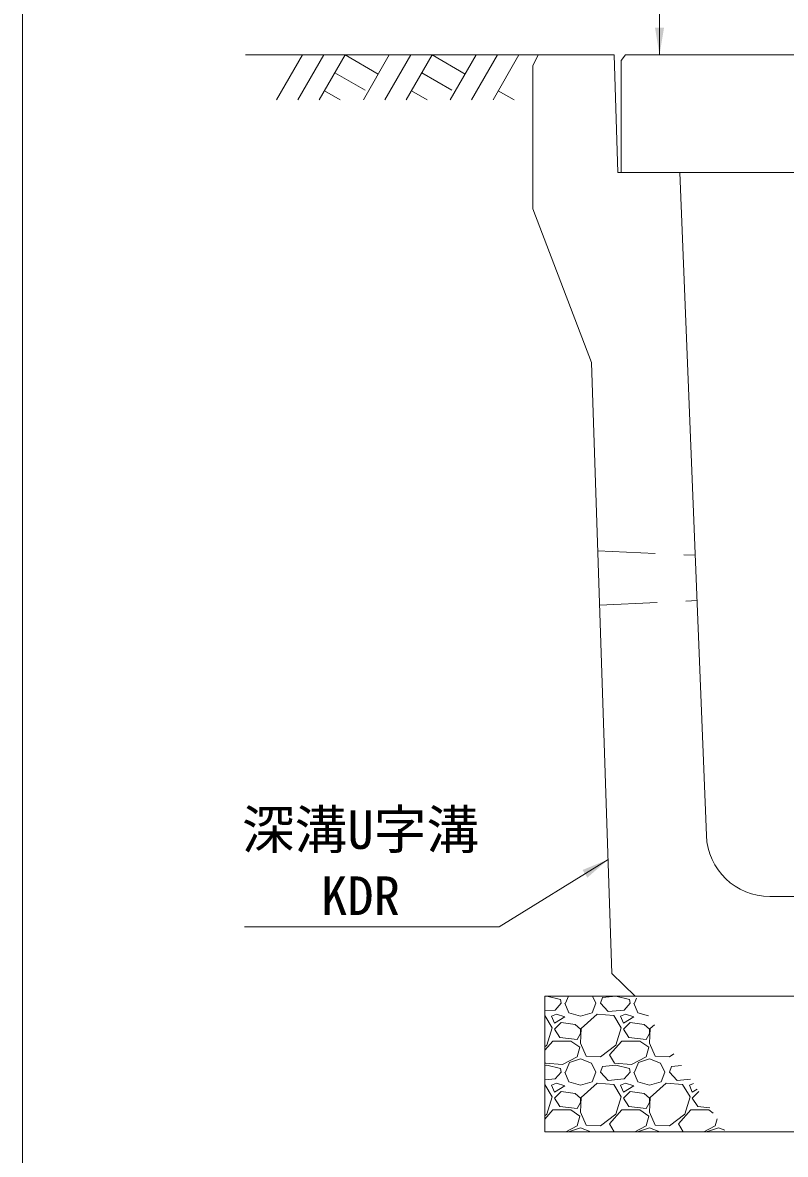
# Model space of a CAD drawing. Units: millimetres at full size; details may follow other scales. Extents: x 172874 to 217143, y 854931 to 903297.
# Drawn here: x 205143 to 205986, y 863949 to 865199 of the extents above; entities that cross this region are included whole.
import ezdxf
from ezdxf.enums import TextEntityAlignment as Align

# ---------------------------------------------------------------- set-up
doc = ezdxf.new("R2010")
doc.units = ezdxf.units.MM
doc.header["$LTSCALE"] = 20
doc.linetypes.add('USER2', pattern=[4.7625, 3.175, -1.5875])
for name, color, linetype, lineweight in [('0_2', 7, 'Continuous', 20), ('図枠', 5, 'Continuous', 13), ('基礎材', 7, 'Continuous', 15), ('寸法線', 7, 'Continuous', 13), ('引出線', 4, 'Continuous', 13), ('本体', 2, 'Continuous', 13), ('ﾊｯﾁﾝｸﾞ', 7, 'Continuous', 5)]:
    doc.layers.add(name, color=color, linetype=linetype, lineweight=lineweight)
doc.styles.add('ＭＳ ゴシック', font='')
doc.styles.get('ＭＳ ゴシック').set_extended_font_data('MS Gothic')

# ---------------------------------------------------------------- blocks, each defined once
blk = doc.blocks.new('filled_arrow')
at = {"color": 0, "linetype": 'Continuous', "lineweight": -2}
blk.add_solid([(7.5, 1.25), (0, 0), (7.5, -1.25)], dxfattribs=at)

msp = doc.modelspace()

# ---------------------------------------------------------------- linework, layer by layer
at = {"layer": '0_2'}
msp.add_line((205712.52, 865163.52), (205389.21, 865163.52), dxfattribs=at)
at = {"layer": '図枠'}
msp.add_line((205142.9, 874031.02), (205142.9, 855531.02), dxfattribs=at)
at = {"layer": '基礎材'}
for p, q in [((205719.66, 864123.52), (206611.52, 864123.52)), ((205719.66, 864123.52), (205719.66, 863973.52)), ((205719.66, 863973.52), (206611.52, 863973.52))]:
    msp.add_line(p, q, dxfattribs=at)
at = {"layer": '寸法線'}
for p, q in [((205846.52, 865163.52), (205846.52, 865763.52)), ((206301.52, 865163.52), (205846.52, 865163.52))]:
    msp.add_line(p, q, dxfattribs=at)
at = {"layer": '引出線'}
msp.add_lwpolyline([(205789.68, 864274.34), (205669.47, 864200.05), (205387.94, 864200.05)], dxfattribs=at)
at = {"layer": '本体'}
for p, q in [((205712.52, 865163.52), (205706.52, 865151.52)), ((205712.52, 865163.52), (205796.52, 865163.52)), ((205796.52, 865163.52), (205800.52, 865033.52)), ((205706.52, 865151.52), (205706.52, 864993.52)), ((205800.52, 865033.52), (205869.02, 865033.52)), ((205869.02, 865033.52), (205898.34, 864300.72)), ((205706.52, 864993.52), (205771.52, 864823.52)), ((205771.52, 864823.52), (205793.83, 864148.51)), ((205968.28, 864233.52), (206169.77, 864233.52)), ((205793.83, 864148.51), (205819.66, 864123.52)), ((205819.66, 864123.52), (206318.39, 864123.52))]:
    msp.add_line(p, q, dxfattribs=at)
at = {"layer": '本体', "linetype": 'USER2'}
for p, q in [((205778.4, 864615.52), (205885.94, 864610.52)), ((205780.38, 864555.52), (205887.94, 864560.52))]:
    msp.add_line(p, q, dxfattribs=at)
at = {"layer": '本体', "lineweight": 20}
msp.add_lwpolyline([(205804.02, 865157.52), (205809.02, 865163.52), (206329.02, 865163.52), (206334.02, 865157.52), (206334.02, 865033.52), (205804.02, 865033.52)], close=True, dxfattribs=at)
at = {"layer": '本体'}
msp.add_arc((205968.28, 864303.52), 70, 182.29061, 270, dxfattribs=at)
at = {"layer": 'ﾊｯﾁﾝｸﾞ', "lineweight": 9}
for p, q in [((205451.96, 865163.52), (205423.32, 865113.9)), ((205475.59, 865163.52), (205446.94, 865113.9)), ((205499.21, 865163.52), (205470.56, 865113.9)), ((205499.21, 865163.52), (205535.78, 865142.41)), ((205547.97, 865163.52), (205519.32, 865113.9)), ((205571.59, 865163.52), (205542.94, 865113.9)), ((205595.21, 865163.52), (205566.56, 865113.9)), ((205595.21, 865163.52), (205631.78, 865142.41)), ((205643.96, 865163.52), (205615.31, 865113.9)), ((205667.59, 865163.52), (205638.94, 865113.9)), ((205691.21, 865163.52), (205662.56, 865113.9)), ((205487.79, 865143.74), (205521.2, 865124.45)), ((205583.79, 865143.74), (205617.2, 865124.45)), ((205476.37, 865123.95), (205493.78, 865113.9)), ((205572.36, 865123.95), (205589.78, 865113.9)), ((205668.36, 865123.95), (205685.78, 865113.9))]:
    msp.add_line(p, q, dxfattribs=at)
at = {"layer": 'ﾊｯﾁﾝｸﾞ'}
for p, q in [((205721.96, 864123.29), (205719.66, 864123.05)), ((205737.2, 864119.48), (205721.96, 864123.29)), ((205737.96, 864115.67), (205731.11, 864108.05)), ((205737.96, 864115.67), (205737.2, 864119.48)), ((205741.77, 864115.67), (205746.35, 864105)), ((205742.54, 864115.67), (205745.9, 864123.52)), ((205772.25, 864105), (205776.06, 864115.67)), ((205772.44, 864123.52), (205776.06, 864115.67)), ((205781.4, 864115.67), (205783.68, 864121.77)), ((205789.78, 864106.53), (205781.4, 864115.67)), ((205798.16, 864123.29), (205783.68, 864121.77)), ((205813.4, 864119.48), (205798.16, 864123.29)), ((205814.16, 864115.67), (205807.31, 864108.05)), ((205814.16, 864115.67), (205813.4, 864119.48)), ((205817.97, 864115.67), (205822.55, 864105)), ((205818.74, 864115.67), (205821.15, 864121.29)), ((205731.11, 864108.05), (205719.66, 864107.06)), ((205719.68, 864101.96), (205719.66, 864101.96)), ((205728.06, 864088.24), (205719.68, 864101.96)), ((205732.63, 864103.48), (205727.3, 864101.19)), ((205741.77, 864100.43), (205732.63, 864103.48)), ((205746.35, 864105), (205759.3, 864101.19)), ((205759.3, 864101.19), (205772.25, 864105)), ((205777.59, 864103.48), (205760.06, 864087.48)), ((205795.88, 864101.96), (205777.59, 864103.48)), ((205807.31, 864108.05), (205789.78, 864106.53)), ((205804.26, 864088.24), (205795.88, 864101.96)), ((205808.83, 864103.48), (205803.5, 864101.19)), ((205817.97, 864100.43), (205808.83, 864103.48)), ((205822.55, 864105), (205834.31, 864101.54)), ((205727.3, 864101.19), (205730.34, 864093.57)), ((205730.34, 864093.57), (205741.77, 864100.43)), ((205737.96, 864094.34), (205730.34, 864086.72)), ((205753.2, 864092.05), (205737.96, 864094.34)), ((205759.3, 864086.72), (205753.2, 864092.05)), ((205803.5, 864101.19), (205806.54, 864093.57)), ((205806.54, 864093.57), (205817.97, 864100.43)), ((205814.16, 864094.34), (205806.54, 864086.72)), ((205829.4, 864092.05), (205814.16, 864094.34)), ((205835.5, 864086.72), (205829.4, 864092.05)), ((205840.88, 864091.69), (205836.26, 864087.48)), ((205721.96, 864069.19), (205728.06, 864088.24)), ((205730.34, 864086.72), (205736.44, 864077.57)), ((205736.44, 864077.57), (205755.49, 864075.29)), ((205755.49, 864075.29), (205759.3, 864082.14)), ((205760.06, 864087.48), (205759.3, 864071.48)), ((205759.3, 864082.14), (205759.3, 864086.72)), ((205798.16, 864069.19), (205804.26, 864088.24)), ((205806.54, 864086.72), (205812.64, 864077.57)), ((205812.64, 864077.57), (205831.69, 864075.29)), ((205831.69, 864075.29), (205835.5, 864082.14)), ((205836.26, 864087.48), (205835.5, 864071.48)), ((205835.5, 864082.14), (205835.5, 864086.72)), ((205719.66, 864063.58), (205728.82, 864073.76)), ((205719.66, 864067.41), (205721.96, 864069.19)), ((205728.82, 864073.76), (205748.63, 864073.76)), ((205748.63, 864073.76), (205758.54, 864066.9)), ((205758.54, 864066.9), (205755.49, 864056.24)), ((205759.3, 864071.48), (205765.4, 864057)), ((205781.4, 864056.24), (205798.16, 864069.19)), ((205791.3, 864058.52), (205805.02, 864073.76)), ((205805.02, 864073.76), (205824.83, 864073.76)), ((205824.83, 864073.76), (205834.74, 864066.9)), ((205834.74, 864066.9), (205831.69, 864056.24)), ((205835.5, 864071.48), (205841.6, 864057)), ((205755.49, 864056.24), (205739.49, 864047.85)), ((205747.11, 864050.14), (205759.3, 864053.95)), ((205759.3, 864053.95), (205771.49, 864049.38)), ((205765.4, 864057), (205781.4, 864056.24)), ((205796.64, 864049.38), (205791.3, 864058.52)), ((205831.69, 864056.24), (205815.69, 864047.85)), ((205823.31, 864050.14), (205835.5, 864053.95)), ((205835.5, 864053.95), (205847.69, 864049.38)), ((205841.6, 864057), (205857.6, 864056.24)), ((205857.6, 864056.24), (205862.16, 864059.76)), ((205720.44, 864049.38), (205719.66, 864050.71)), ((205721.96, 864047.09), (205719.66, 864046.85)), ((205739.49, 864047.85), (205720.44, 864049.38)), ((205737.2, 864043.28), (205721.96, 864047.09)), ((205737.96, 864039.47), (205731.11, 864031.85)), ((205737.96, 864039.47), (205737.2, 864043.28)), ((205741.77, 864039.47), (205746.35, 864028.8)), ((205742.54, 864039.47), (205747.11, 864050.14)), ((205771.49, 864049.38), (205776.06, 864039.47)), ((205772.25, 864028.8), (205776.06, 864039.47)), ((205781.4, 864039.47), (205783.68, 864045.57)), ((205789.78, 864030.33), (205781.4, 864039.47)), ((205798.16, 864047.09), (205783.68, 864045.57)), ((205815.69, 864047.85), (205796.64, 864049.38)), ((205813.4, 864043.28), (205798.16, 864047.09)), ((205814.16, 864039.47), (205807.31, 864031.85)), ((205814.16, 864039.47), (205813.4, 864043.28)), ((205817.97, 864039.47), (205822.55, 864028.8)), ((205818.74, 864039.47), (205823.31, 864050.14)), ((205847.69, 864049.38), (205852.26, 864039.47)), ((205848.45, 864028.8), (205852.26, 864039.47)), ((205857.6, 864039.47), (205859.88, 864045.57)), ((205865.98, 864030.33), (205857.6, 864039.47)), ((205870.86, 864046.72), (205859.88, 864045.57)), ((205731.11, 864031.85), (205719.66, 864030.86)), ((205732.63, 864027.28), (205727.3, 864024.99)), ((205741.77, 864024.23), (205732.63, 864027.28)), ((205746.35, 864028.8), (205759.3, 864024.99)), ((205759.3, 864024.99), (205772.25, 864028.8)), ((205777.59, 864027.28), (205760.06, 864011.28)), ((205795.88, 864025.76), (205777.59, 864027.28)), ((205807.31, 864031.85), (205789.78, 864030.33)), ((205808.83, 864027.28), (205803.5, 864024.99)), ((205817.97, 864024.23), (205808.83, 864027.28)), ((205822.55, 864028.8), (205835.5, 864024.99)), ((205835.5, 864024.99), (205848.45, 864028.8)), ((205853.79, 864027.28), (205836.26, 864011.28)), ((205872.08, 864025.76), (205853.79, 864027.28)), ((205880.92, 864031.63), (205865.98, 864030.33)), ((205884.09, 864026.88), (205879.7, 864024.99)), ((205719.68, 864025.76), (205719.66, 864025.76)), ((205728.06, 864012.04), (205719.68, 864025.76)), ((205727.3, 864024.99), (205730.34, 864017.37)), ((205730.34, 864017.37), (205741.77, 864024.23)), ((205737.96, 864018.14), (205730.34, 864010.52)), ((205753.2, 864015.85), (205737.96, 864018.14)), ((205759.3, 864010.52), (205753.2, 864015.85)), ((205804.26, 864012.04), (205795.88, 864025.76)), ((205803.5, 864024.99), (205806.54, 864017.37)), ((205806.54, 864017.37), (205817.97, 864024.23)), ((205814.16, 864018.14), (205806.54, 864010.52)), ((205829.4, 864015.85), (205814.16, 864018.14)), ((205835.5, 864010.52), (205829.4, 864015.85)), ((205880.46, 864012.04), (205872.08, 864025.76)), ((205879.7, 864024.99), (205882.74, 864017.37)), ((205882.74, 864017.37), (205888.23, 864020.67)), ((205890.1, 864017.87), (205882.74, 864010.52)), ((205721.96, 863992.99), (205728.06, 864012.04)), ((205730.34, 864010.52), (205736.44, 864001.37)), ((205736.44, 864001.37), (205755.49, 863999.09)), ((205755.49, 863999.09), (205759.3, 864005.94)), ((205760.06, 864011.28), (205759.3, 863995.28)), ((205759.3, 864005.94), (205759.3, 864010.52)), ((205798.16, 863992.99), (205804.26, 864012.04)), ((205806.54, 864010.52), (205812.64, 864001.37)), ((205812.64, 864001.37), (205831.69, 863999.09)), ((205831.69, 863999.09), (205835.5, 864005.94)), ((205836.26, 864011.28), (205835.5, 863995.28)), ((205835.5, 864005.94), (205835.5, 864010.52)), ((205874.36, 863992.99), (205880.46, 864012.04)), ((205882.74, 864010.52), (205888.84, 864001.37)), ((205888.84, 864001.37), (205902.16, 863999.77)), ((205719.66, 863987.38), (205728.82, 863997.56)), ((205719.66, 863991.21), (205721.96, 863992.99)), ((205728.82, 863997.56), (205748.63, 863997.56)), ((205748.63, 863997.56), (205758.54, 863990.7)), ((205758.54, 863990.7), (205755.49, 863980.04)), ((205759.3, 863995.28), (205765.4, 863980.8)), ((205781.4, 863980.04), (205798.16, 863992.99)), ((205791.3, 863982.32), (205805.02, 863997.56)), ((205805.02, 863997.56), (205824.83, 863997.56)), ((205824.83, 863997.56), (205834.74, 863990.7)), ((205834.74, 863990.7), (205831.69, 863980.04)), ((205835.5, 863995.28), (205841.6, 863980.8)), ((205857.6, 863980.04), (205874.36, 863992.99)), ((205867.5, 863982.32), (205881.22, 863997.56)), ((205881.22, 863997.56), (205901.03, 863997.56)), ((205901.03, 863997.56), (205905.86, 863994.22)), ((205755.49, 863980.04), (205743.05, 863973.52)), ((205747.11, 863973.94), (205759.3, 863977.75)), ((205759.3, 863977.75), (205770.58, 863973.52)), ((205765.4, 863980.8), (205781.4, 863980.04)), ((205796.44, 863973.52), (205791.3, 863982.32)), ((205831.69, 863980.04), (205819.25, 863973.52)), ((205823.31, 863973.94), (205835.5, 863977.75)), ((205835.5, 863977.75), (205846.78, 863973.52)), ((205841.6, 863980.8), (205857.6, 863980.04)), ((205872.64, 863973.52), (205867.5, 863982.32)), ((205907.89, 863980.04), (205895.45, 863973.52)), ((205899.51, 863973.94), (205911.7, 863977.75)), ((205910.12, 863987.83), (205907.89, 863980.04)), ((205911.7, 863977.75), (205918.55, 863975.18)), ((205720.24, 863973.52), (205719.66, 863974.51)), ((205746.93, 863973.52), (205747.11, 863973.94)), ((205823.13, 863973.52), (205823.31, 863973.94)), ((205899.33, 863973.52), (205899.51, 863973.94))]:
    msp.add_line(p, q, dxfattribs=at)

# ---------------------------------------------------------------- block references
at = {"layer": '寸法線', "xscale": 4, "yscale": 4, "rotation": 90}
msp.add_blockref('filled_arrow', (205846.52, 865163.52), dxfattribs=at)
at = {"layer": '引出線', "xscale": 4, "yscale": 4, "rotation": 211.7}
msp.add_blockref('filled_arrow', (205789.68, 864274.34), dxfattribs=at)

# ---------------------------------------------------------------- texts
at = {"layer": '引出線', "style": 'ＭＳ ゴシック'}
for s, p in [('深溝U字溝', (205385.09, 864273.29)), ('KDR', (205472.5, 864200.17))]:
    msp.add_text(s, height=42.72, dxfattribs=at).set_placement(p, align=Align.BOTTOM_LEFT)

doc.saveas('drawing.dxf')
